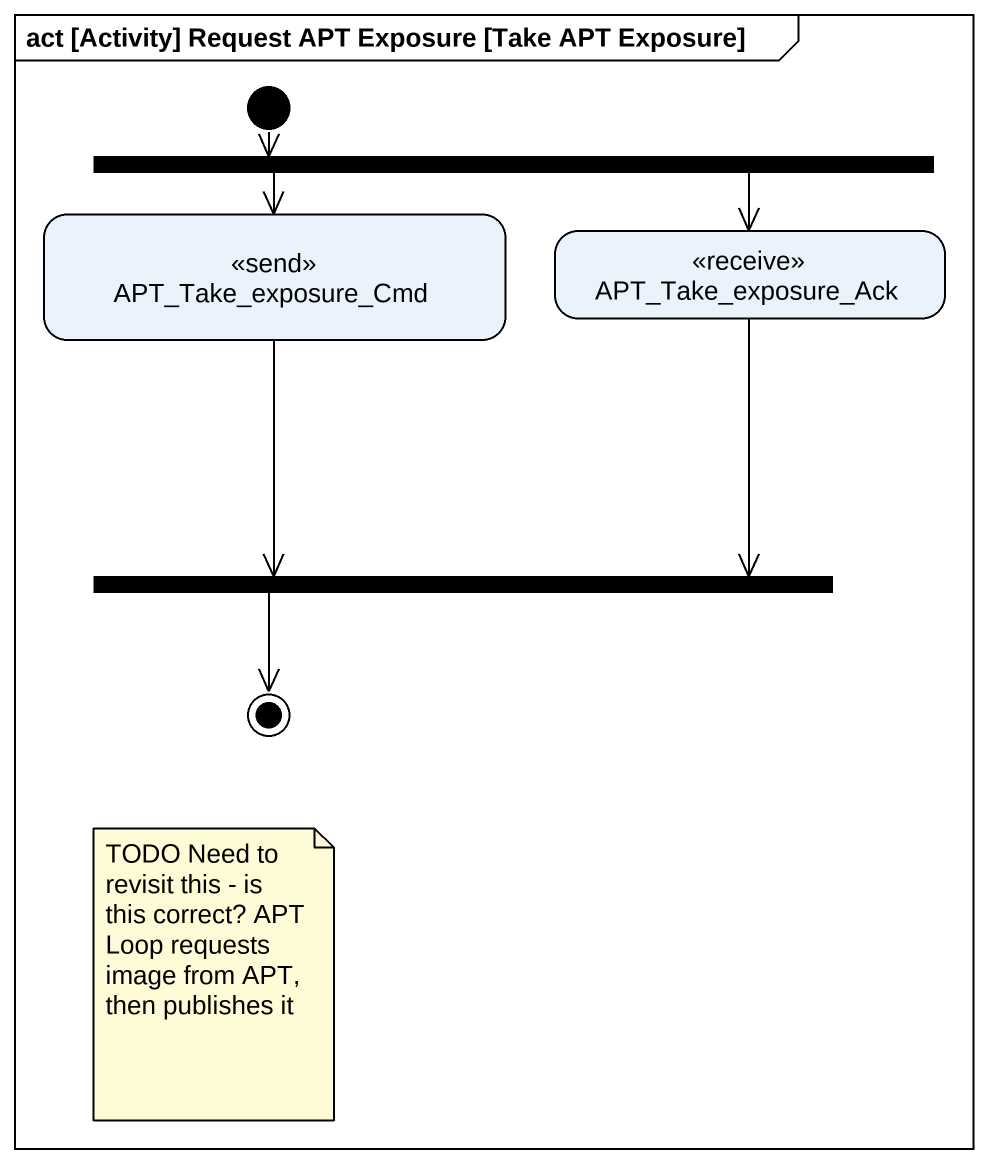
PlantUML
@startuml
mainframe act [Activity] Request APT Exposure [Take APT Exposure]
hide empty description
state APT_Take_exposure_Cmd <<send>>
state fork1 <<fork>>
state APT_Take_exposure_Ack <<receive>>
state fork2 <<join>>
[*] -right-> fork1
APT_Take_exposure_Cmd --> fork2
fork1 -left-> APT_Take_exposure_Cmd
fork1 -right-> APT_Take_exposure_Ack
APT_Take_exposure_Ack --> fork2
fork2 --> [*]
note as N1
  TODO Need to revisit this - is this correct? APT Loop requests image from APT, then publishes it
end note
@enduml
